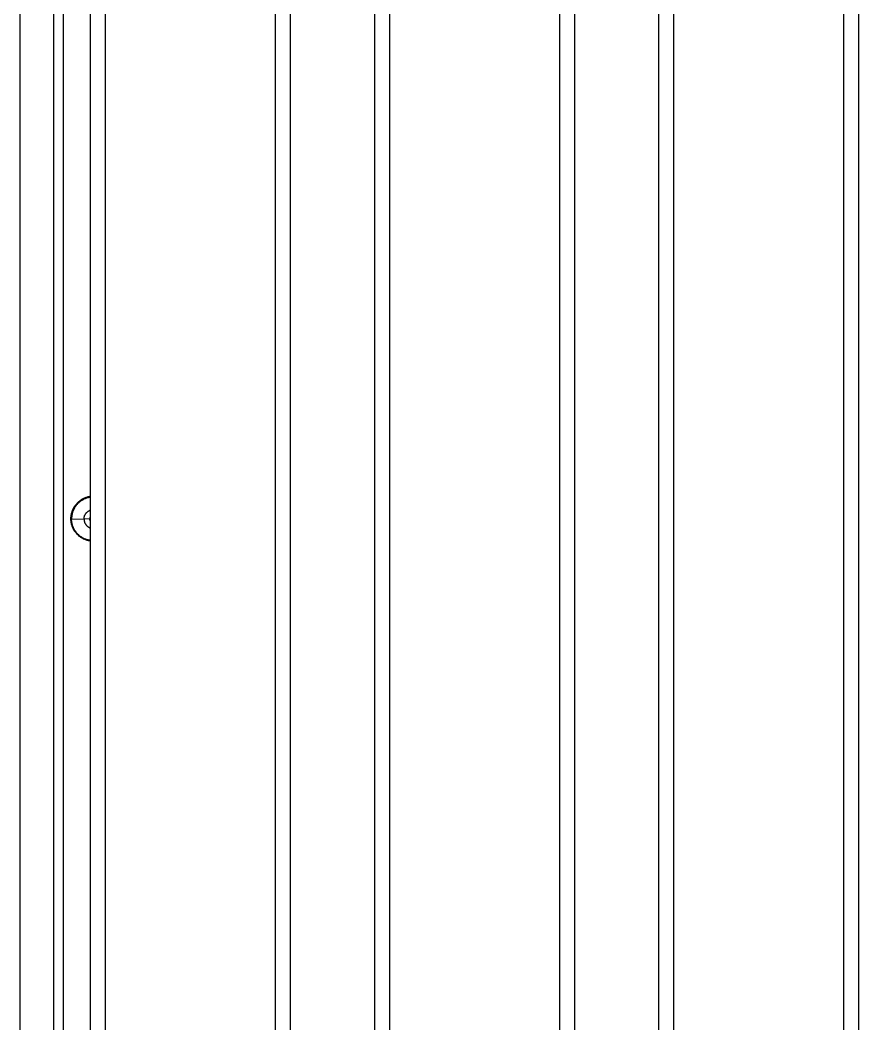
# Model space of a CAD drawing. Header units: millimetres. Extents: x -1283 to 2747, y -259 to 2557.
# Drawn here: x 1522.3 to 1689.7, y 1481.7 to 1682.1 of the extents above; entities that cross this region are included whole.
import ezdxf

# ---------------------------------------------------------------- set-up
doc = ezdxf.new("R2010")
doc.units = ezdxf.units.MM
doc.header["$MEASUREMENT"] = 0
doc.layers.add('Utwórz2D linie widoczne', color=7, linetype='Continuous', true_color=0x000000)

msp = doc.modelspace()

# ---------------------------------------------------------------- linework, layer by layer
at = {"layer": 'Utwórz2D linie widoczne'}
for p, q in [((1522.31, 1341.72), (1522.31, 2061.38)), ((1536.31, 2055.65), (1536.31, 1346.65)), ((1539.31, 2055.65), (1539.31, 1346.65)), ((1573.31, 1346.65), (1573.31, 2055.65)), ((1576.31, 1346.65), (1576.31, 2055.65)), ((1593.01, 2055.65), (1593.01, 1346.65)), ((1596.01, 2055.65), (1596.01, 1346.65)), ((1630.01, 1346.65), (1630.01, 2055.65)), ((1633.01, 1346.65), (1633.01, 2055.65)), ((1649.71, 2055.65), (1649.71, 1346.65)), ((1652.71, 2055.65), (1652.71, 1346.65)), ((1686.71, 1346.65), (1686.71, 2055.65)), ((1689.71, 1346.65), (1689.71, 2055.65)), ((1528.96, 2040.3), (1528.96, 1343.38)), ((1530.96, 1343.38), (1530.96, 2031.14)), ((1535.4, 1586.77), (1535.55, 1586.82)), ((1535.56, 1586.83), (1535.42, 1586.78)), ((1535.55, 1586.82), (1535.7, 1586.86)), ((1535.71, 1586.87), (1535.56, 1586.83)), ((1535.7, 1586.86), (1535.85, 1586.91)), ((1535.86, 1586.91), (1535.71, 1586.87)), ((1535.85, 1586.91), (1536, 1586.94)), ((1536.01, 1586.95), (1535.86, 1586.91)), ((1536, 1586.94), (1536.16, 1586.97)), ((1536.16, 1586.98), (1536.01, 1586.95)), ((1536.16, 1586.82), (1536.01, 1586.79)), ((1536.31, 1587), (1536.16, 1586.98)), ((1536.16, 1586.97), (1536.31, 1587)), ((1536.31, 1586.85), (1536.16, 1586.82)), ((1533.09, 1584.86), (1533.02, 1584.73)), ((1533.06, 1584.79), (1533.14, 1584.93)), ((1533.17, 1584.99), (1533.09, 1584.86)), ((1533.14, 1584.93), (1533.22, 1585.06)), ((1533.26, 1585.12), (1533.17, 1584.99)), ((1533.25, 1584.84), (1533.17, 1584.71)), ((1533.22, 1585.06), (1533.31, 1585.19)), ((1533.33, 1584.96), (1533.25, 1584.84)), ((1533.35, 1585.25), (1533.26, 1585.12)), ((1533.31, 1585.19), (1533.41, 1585.31)), ((1533.42, 1585.09), (1533.33, 1584.96)), ((1533.44, 1585.37), (1533.35, 1585.25)), ((1533.41, 1585.31), (1533.5, 1585.43)), ((1533.51, 1585.21), (1533.42, 1585.09)), ((1533.54, 1585.48), (1533.44, 1585.37)), ((1533.5, 1585.43), (1533.61, 1585.55)), ((1533.6, 1585.33), (1533.51, 1585.21)), ((1533.64, 1585.6), (1533.54, 1585.48)), ((1533.7, 1585.44), (1533.6, 1585.33)), ((1533.61, 1585.55), (1533.71, 1585.67)), ((1533.75, 1585.71), (1533.64, 1585.6)), ((1533.8, 1585.55), (1533.7, 1585.44)), ((1533.71, 1585.67), (1533.82, 1585.78)), ((1533.86, 1585.82), (1533.75, 1585.71)), ((1533.91, 1585.66), (1533.8, 1585.55)), ((1533.82, 1585.78), (1533.94, 1585.88)), ((1533.97, 1585.92), (1533.86, 1585.82)), ((1534.02, 1585.76), (1533.91, 1585.66)), ((1533.94, 1585.88), (1534.06, 1585.99)), ((1534.09, 1586.02), (1533.97, 1585.92)), ((1534.13, 1585.86), (1534.02, 1585.76)), ((1534.06, 1585.99), (1534.18, 1586.09)), ((1534.21, 1586.12), (1534.09, 1586.02)), ((1534.25, 1585.96), (1534.13, 1585.86)), ((1534.18, 1586.09), (1534.3, 1586.18)), ((1534.33, 1586.21), (1534.21, 1586.12)), ((1534.37, 1586.05), (1534.25, 1585.96)), ((1534.3, 1586.18), (1534.43, 1586.27)), ((1534.46, 1586.3), (1534.33, 1586.21)), ((1534.5, 1586.14), (1534.37, 1586.05)), ((1534.43, 1586.27), (1534.56, 1586.35)), ((1534.59, 1586.38), (1534.46, 1586.3)), ((1534.62, 1586.22), (1534.5, 1586.14)), ((1534.56, 1586.35), (1534.69, 1586.44)), ((1534.72, 1586.46), (1534.59, 1586.38)), ((1534.75, 1586.3), (1534.62, 1586.22)), ((1534.69, 1586.44), (1534.83, 1586.51)), ((1534.86, 1586.53), (1534.72, 1586.46)), ((1534.88, 1586.37), (1534.75, 1586.3)), ((1534.83, 1586.51), (1534.97, 1586.58)), ((1534.99, 1586.6), (1534.86, 1586.53)), ((1535.02, 1586.44), (1534.88, 1586.37)), ((1534.97, 1586.58), (1535.11, 1586.65)), ((1535.13, 1586.67), (1534.99, 1586.6)), ((1535.15, 1586.51), (1535.02, 1586.44)), ((1535.11, 1586.65), (1535.26, 1586.71)), ((1535.27, 1586.72), (1535.13, 1586.67)), ((1535.29, 1586.57), (1535.15, 1586.51)), ((1535.26, 1586.71), (1535.4, 1586.77)), ((1535.42, 1586.78), (1535.27, 1586.72)), ((1535.43, 1586.62), (1535.29, 1586.57)), ((1535.58, 1586.67), (1535.43, 1586.62)), ((1535.72, 1586.72), (1535.58, 1586.67)), ((1535.87, 1586.76), (1535.72, 1586.72)), ((1536.01, 1586.79), (1535.87, 1586.76)), ((1532.46, 1582.71), (1532.47, 1582.87)), ((1532.47, 1582.87), (1532.48, 1583.02)), ((1532.48, 1583.02), (1532.5, 1583.18)), ((1532.5, 1583.18), (1532.53, 1583.33)), ((1532.53, 1583.33), (1532.55, 1583.49)), ((1532.55, 1583.49), (1532.59, 1583.64)), ((1532.61, 1583.74), (1532.58, 1583.59)), ((1532.59, 1583.64), (1532.63, 1583.79)), ((1532.62, 1582.99), (1532.6, 1582.84)), ((1532.6, 1582.84), (1532.6, 1582.69)), ((1532.66, 1583.88), (1532.61, 1583.74)), ((1532.64, 1583.14), (1532.62, 1582.99)), ((1532.63, 1583.79), (1532.68, 1583.94)), ((1532.66, 1583.29), (1532.64, 1583.14)), ((1532.7, 1584.03), (1532.66, 1583.88)), ((1532.69, 1583.44), (1532.66, 1583.29)), ((1532.68, 1583.94), (1532.73, 1584.09)), ((1532.72, 1583.59), (1532.69, 1583.44)), ((1532.76, 1584.17), (1532.7, 1584.03)), ((1532.76, 1583.73), (1532.72, 1583.59)), ((1532.73, 1584.09), (1532.78, 1584.23)), ((1532.81, 1584.32), (1532.76, 1584.17)), ((1532.8, 1583.88), (1532.76, 1583.73)), ((1532.78, 1584.23), (1532.84, 1584.38)), ((1532.85, 1584.02), (1532.8, 1583.88)), ((1532.88, 1584.46), (1532.81, 1584.32)), ((1532.84, 1584.38), (1532.91, 1584.52)), ((1532.91, 1584.16), (1532.85, 1584.02)), ((1532.94, 1584.59), (1532.88, 1584.46)), ((1532.91, 1584.52), (1532.98, 1584.66)), ((1532.97, 1584.3), (1532.91, 1584.16)), ((1533.02, 1584.73), (1532.94, 1584.59)), ((1533.03, 1584.44), (1532.97, 1584.3)), ((1532.98, 1584.66), (1533.06, 1584.79)), ((1533.1, 1584.57), (1533.03, 1584.44)), ((1533.17, 1584.71), (1533.1, 1584.57)), ((1535.09, 1582.76), (1535.1, 1582.82)), ((1535.1, 1582.82), (1535.11, 1582.88)), ((1535.11, 1582.88), (1535.12, 1582.94)), ((1535.12, 1582.94), (1535.14, 1583.01)), ((1535.14, 1583.01), (1535.16, 1583.07)), ((1535.16, 1583.07), (1535.18, 1583.13)), ((1535.18, 1583.13), (1535.2, 1583.19)), ((1535.2, 1583.19), (1535.22, 1583.25)), ((1535.22, 1583.25), (1535.25, 1583.3)), ((1535.25, 1583.3), (1535.28, 1583.36)), ((1535.28, 1583.36), (1535.31, 1583.42)), ((1535.31, 1583.42), (1535.34, 1583.47)), ((1535.34, 1583.47), (1535.37, 1583.53)), ((1535.37, 1583.53), (1535.41, 1583.58)), ((1535.41, 1583.58), (1535.45, 1583.63)), ((1535.45, 1583.63), (1535.49, 1583.68)), ((1535.49, 1583.68), (1535.53, 1583.73)), ((1535.53, 1583.73), (1535.57, 1583.78)), ((1535.57, 1583.78), (1535.62, 1583.83)), ((1535.62, 1583.83), (1535.66, 1583.87)), ((1535.66, 1583.87), (1535.71, 1583.91)), ((1535.71, 1583.91), (1535.76, 1583.95)), ((1535.76, 1583.95), (1535.81, 1583.99)), ((1535.81, 1583.99), (1535.86, 1584.03)), ((1535.86, 1584.03), (1535.91, 1584.07)), ((1535.91, 1584.07), (1535.97, 1584.1)), ((1535.97, 1584.1), (1536.02, 1584.14)), ((1536.02, 1584.14), (1536.08, 1584.17)), ((1536.08, 1584.17), (1536.13, 1584.19)), ((1536.13, 1584.19), (1536.19, 1584.22)), ((1536.19, 1584.22), (1536.25, 1584.25)), ((1536.25, 1582.81), (1536.24, 1582.79)), ((1536.25, 1584.25), (1536.31, 1584.27)), ((1536.26, 1582.83), (1536.25, 1582.81)), ((1536.28, 1582.88), (1536.26, 1582.86)), ((1536.26, 1582.86), (1536.26, 1582.83)), ((1536.29, 1582.9), (1536.28, 1582.88)), ((1536.3, 1582.93), (1536.29, 1582.9)), ((1536.31, 1582.95), (1536.3, 1582.93)), ((1532.46, 1582.55), (1532.46, 1582.71)), ((1532.59, 1582.54), (1532.46, 1582.55)), ((1532.46, 1582.4), (1532.46, 1582.55)), ((1532.47, 1582.24), (1532.46, 1582.4)), ((1532.48, 1582.09), (1532.47, 1582.24)), ((1532.5, 1581.93), (1532.48, 1582.09)), ((1532.53, 1581.78), (1532.5, 1581.93)), ((1532.55, 1581.62), (1532.53, 1581.78)), ((1532.59, 1581.47), (1532.55, 1581.62)), ((1532.6, 1582.69), (1532.59, 1582.54)), ((1532.6, 1582.39), (1532.59, 1582.54)), ((1532.59, 1582.54), (1535.07, 1582.5)), ((1532.63, 1581.32), (1532.59, 1581.47)), ((1532.6, 1581.42), (1532.59, 1581.46)), ((1532.6, 1582.24), (1532.6, 1582.39)), ((1532.62, 1582.09), (1532.6, 1582.24)), ((1532.64, 1581.94), (1532.62, 1582.09)), ((1532.63, 1581.32), (1532.62, 1581.35)), ((1532.68, 1581.17), (1532.63, 1581.32)), ((1532.66, 1581.79), (1532.64, 1581.94)), ((1532.69, 1581.64), (1532.66, 1581.79)), ((1532.73, 1581.02), (1532.68, 1581.17)), ((1532.72, 1581.49), (1532.69, 1581.64)), ((1532.76, 1581.35), (1532.72, 1581.49)), ((1532.78, 1580.88), (1532.73, 1581.02)), ((1532.8, 1581.2), (1532.76, 1581.35)), ((1532.84, 1580.73), (1532.78, 1580.88)), ((1532.85, 1581.06), (1532.8, 1581.2)), ((1532.91, 1580.92), (1532.85, 1581.06)), ((1532.97, 1580.78), (1532.91, 1580.92)), ((1535.07, 1582.63), (1535.08, 1582.69)), ((1535.07, 1582.56), (1535.07, 1582.63)), ((1536.21, 1582.57), (1535.07, 1582.5)), ((1535.07, 1582.5), (1535.07, 1582.56)), ((1535.07, 1582.5), (1535.07, 1582.44)), ((1535.07, 1582.44), (1535.07, 1582.37)), ((1535.07, 1582.37), (1535.08, 1582.31)), ((1535.08, 1582.69), (1535.09, 1582.76)), ((1535.08, 1582.31), (1535.09, 1582.25)), ((1535.09, 1582.25), (1535.1, 1582.18)), ((1535.1, 1582.18), (1535.11, 1582.12)), ((1535.11, 1582.12), (1535.12, 1582.06)), ((1535.12, 1582.06), (1535.14, 1582)), ((1535.14, 1582), (1535.16, 1581.93)), ((1535.16, 1581.93), (1535.18, 1581.87)), ((1535.18, 1581.87), (1535.2, 1581.81)), ((1535.2, 1581.81), (1535.22, 1581.75)), ((1535.22, 1581.75), (1535.25, 1581.7)), ((1535.25, 1581.7), (1535.28, 1581.64)), ((1535.28, 1581.64), (1535.31, 1581.58)), ((1535.31, 1581.58), (1535.34, 1581.53)), ((1535.34, 1581.53), (1535.37, 1581.47)), ((1535.37, 1581.47), (1535.41, 1581.42)), ((1535.41, 1581.42), (1535.45, 1581.37)), ((1535.45, 1581.37), (1535.49, 1581.32)), ((1535.49, 1581.32), (1535.53, 1581.27)), ((1535.53, 1581.27), (1535.57, 1581.22)), ((1535.57, 1581.22), (1535.62, 1581.18)), ((1535.62, 1581.18), (1535.66, 1581.13)), ((1535.66, 1581.13), (1535.71, 1581.09)), ((1535.71, 1581.09), (1535.76, 1581.05)), ((1535.76, 1581.05), (1535.81, 1581.01)), ((1535.81, 1581.01), (1535.86, 1580.97)), ((1535.86, 1580.97), (1535.91, 1580.93)), ((1535.91, 1580.93), (1535.97, 1580.9)), ((1535.97, 1580.9), (1536.02, 1580.87)), ((1536.02, 1580.87), (1536.08, 1580.83)), ((1536.08, 1580.83), (1536.13, 1580.81)), ((1536.13, 1580.81), (1536.19, 1580.78)), ((1536.22, 1582.69), (1536.21, 1582.67)), ((1536.21, 1582.67), (1536.21, 1582.64)), ((1536.21, 1582.64), (1536.21, 1582.62)), ((1536.21, 1582.62), (1536.21, 1582.59)), ((1536.21, 1582.59), (1536.21, 1582.56)), ((1536.21, 1582.54), (1536.21, 1582.57)), ((1536.21, 1582.56), (1536.21, 1582.54)), ((1536.21, 1582.52), (1536.21, 1582.54)), ((1536.21, 1582.54), (1536.21, 1582.51)), ((1536.21, 1582.49), (1536.21, 1582.52)), ((1536.21, 1582.51), (1536.22, 1582.49)), ((1536.21, 1582.47), (1536.21, 1582.49)), ((1536.22, 1582.44), (1536.21, 1582.47)), ((1536.23, 1582.74), (1536.22, 1582.71)), ((1536.22, 1582.71), (1536.22, 1582.69)), ((1536.22, 1582.49), (1536.22, 1582.47)), ((1536.22, 1582.47), (1536.23, 1582.44)), ((1536.22, 1582.42), (1536.22, 1582.44)), ((1536.23, 1582.39), (1536.22, 1582.42)), ((1536.24, 1582.79), (1536.23, 1582.76)), ((1536.23, 1582.76), (1536.23, 1582.74)), ((1536.23, 1582.44), (1536.23, 1582.42)), ((1536.23, 1582.42), (1536.24, 1582.39)), ((1536.23, 1582.37), (1536.23, 1582.39)), ((1536.24, 1582.35), (1536.23, 1582.37)), ((1536.24, 1582.39), (1536.25, 1582.37)), ((1536.25, 1582.32), (1536.24, 1582.35)), ((1536.25, 1582.37), (1536.26, 1582.34)), ((1536.26, 1582.3), (1536.25, 1582.32)), ((1536.26, 1582.34), (1536.26, 1582.32)), ((1536.26, 1582.32), (1536.28, 1582.3)), ((1536.27, 1582.28), (1536.26, 1582.3)), ((1536.28, 1582.26), (1536.27, 1582.28)), ((1536.28, 1582.3), (1536.29, 1582.28)), ((1536.29, 1582.23), (1536.28, 1582.26)), ((1536.29, 1582.28), (1536.3, 1582.25)), ((1536.3, 1582.21), (1536.29, 1582.23)), ((1536.3, 1582.25), (1536.31, 1582.23)), ((1536.31, 1582.19), (1536.3, 1582.21)), ((1532.91, 1580.59), (1532.84, 1580.73)), ((1532.98, 1580.45), (1532.91, 1580.59)), ((1533.03, 1580.64), (1532.97, 1580.78)), ((1533.06, 1580.31), (1532.98, 1580.45)), ((1533.1, 1580.51), (1533.03, 1580.64)), ((1533.14, 1580.18), (1533.06, 1580.31)), ((1533.17, 1580.38), (1533.1, 1580.51)), ((1533.22, 1580.05), (1533.14, 1580.18)), ((1533.25, 1580.25), (1533.17, 1580.38)), ((1533.31, 1579.92), (1533.22, 1580.05)), ((1533.33, 1580.12), (1533.25, 1580.25)), ((1533.41, 1579.8), (1533.31, 1579.92)), ((1533.42, 1579.99), (1533.33, 1580.12)), ((1533.5, 1579.67), (1533.41, 1579.8)), ((1533.51, 1579.87), (1533.42, 1579.99)), ((1533.61, 1579.56), (1533.5, 1579.67)), ((1533.6, 1579.76), (1533.51, 1579.87)), ((1533.7, 1579.64), (1533.6, 1579.76)), ((1533.71, 1579.44), (1533.61, 1579.56)), ((1533.8, 1579.53), (1533.7, 1579.64)), ((1533.82, 1579.33), (1533.71, 1579.44)), ((1533.91, 1579.42), (1533.8, 1579.53)), ((1533.94, 1579.22), (1533.82, 1579.33)), ((1534.02, 1579.32), (1533.91, 1579.42)), ((1534.06, 1579.12), (1533.94, 1579.22)), ((1534.13, 1579.22), (1534.02, 1579.32)), ((1534.18, 1579.02), (1534.06, 1579.12)), ((1534.25, 1579.12), (1534.13, 1579.22)), ((1534.3, 1578.93), (1534.18, 1579.02)), ((1534.37, 1579.03), (1534.25, 1579.12)), ((1534.43, 1578.84), (1534.3, 1578.93)), ((1534.5, 1578.95), (1534.37, 1579.03)), ((1534.56, 1578.75), (1534.43, 1578.84)), ((1534.62, 1578.86), (1534.5, 1578.95)), ((1534.75, 1578.78), (1534.62, 1578.86)), ((1536.19, 1580.78), (1536.25, 1580.75)), ((1536.25, 1580.75), (1536.31, 1580.73)), ((1534.69, 1578.67), (1534.56, 1578.75)), ((1534.83, 1578.6), (1534.69, 1578.67)), ((1534.88, 1578.71), (1534.75, 1578.78)), ((1534.97, 1578.52), (1534.83, 1578.6)), ((1535.02, 1578.64), (1534.88, 1578.71)), ((1535.11, 1578.46), (1534.97, 1578.52)), ((1535.15, 1578.58), (1535.02, 1578.64)), ((1535.26, 1578.4), (1535.11, 1578.46)), ((1535.29, 1578.52), (1535.15, 1578.58)), ((1535.4, 1578.34), (1535.26, 1578.4)), ((1535.43, 1578.46), (1535.29, 1578.52)), ((1535.55, 1578.29), (1535.4, 1578.34)), ((1535.58, 1578.41), (1535.43, 1578.46)), ((1535.7, 1578.24), (1535.55, 1578.29)), ((1535.72, 1578.37), (1535.58, 1578.41)), ((1535.85, 1578.2), (1535.7, 1578.24)), ((1535.87, 1578.33), (1535.72, 1578.37)), ((1536, 1578.17), (1535.85, 1578.2)), ((1536.01, 1578.29), (1535.87, 1578.33)), ((1536.16, 1578.14), (1536, 1578.17)), ((1536.16, 1578.26), (1536.01, 1578.29)), ((1536.31, 1578.24), (1536.16, 1578.26)), ((1536.31, 1578.11), (1536.16, 1578.14))]:
    msp.add_line(p, q, dxfattribs=at)

doc.saveas('drawing.dxf')
